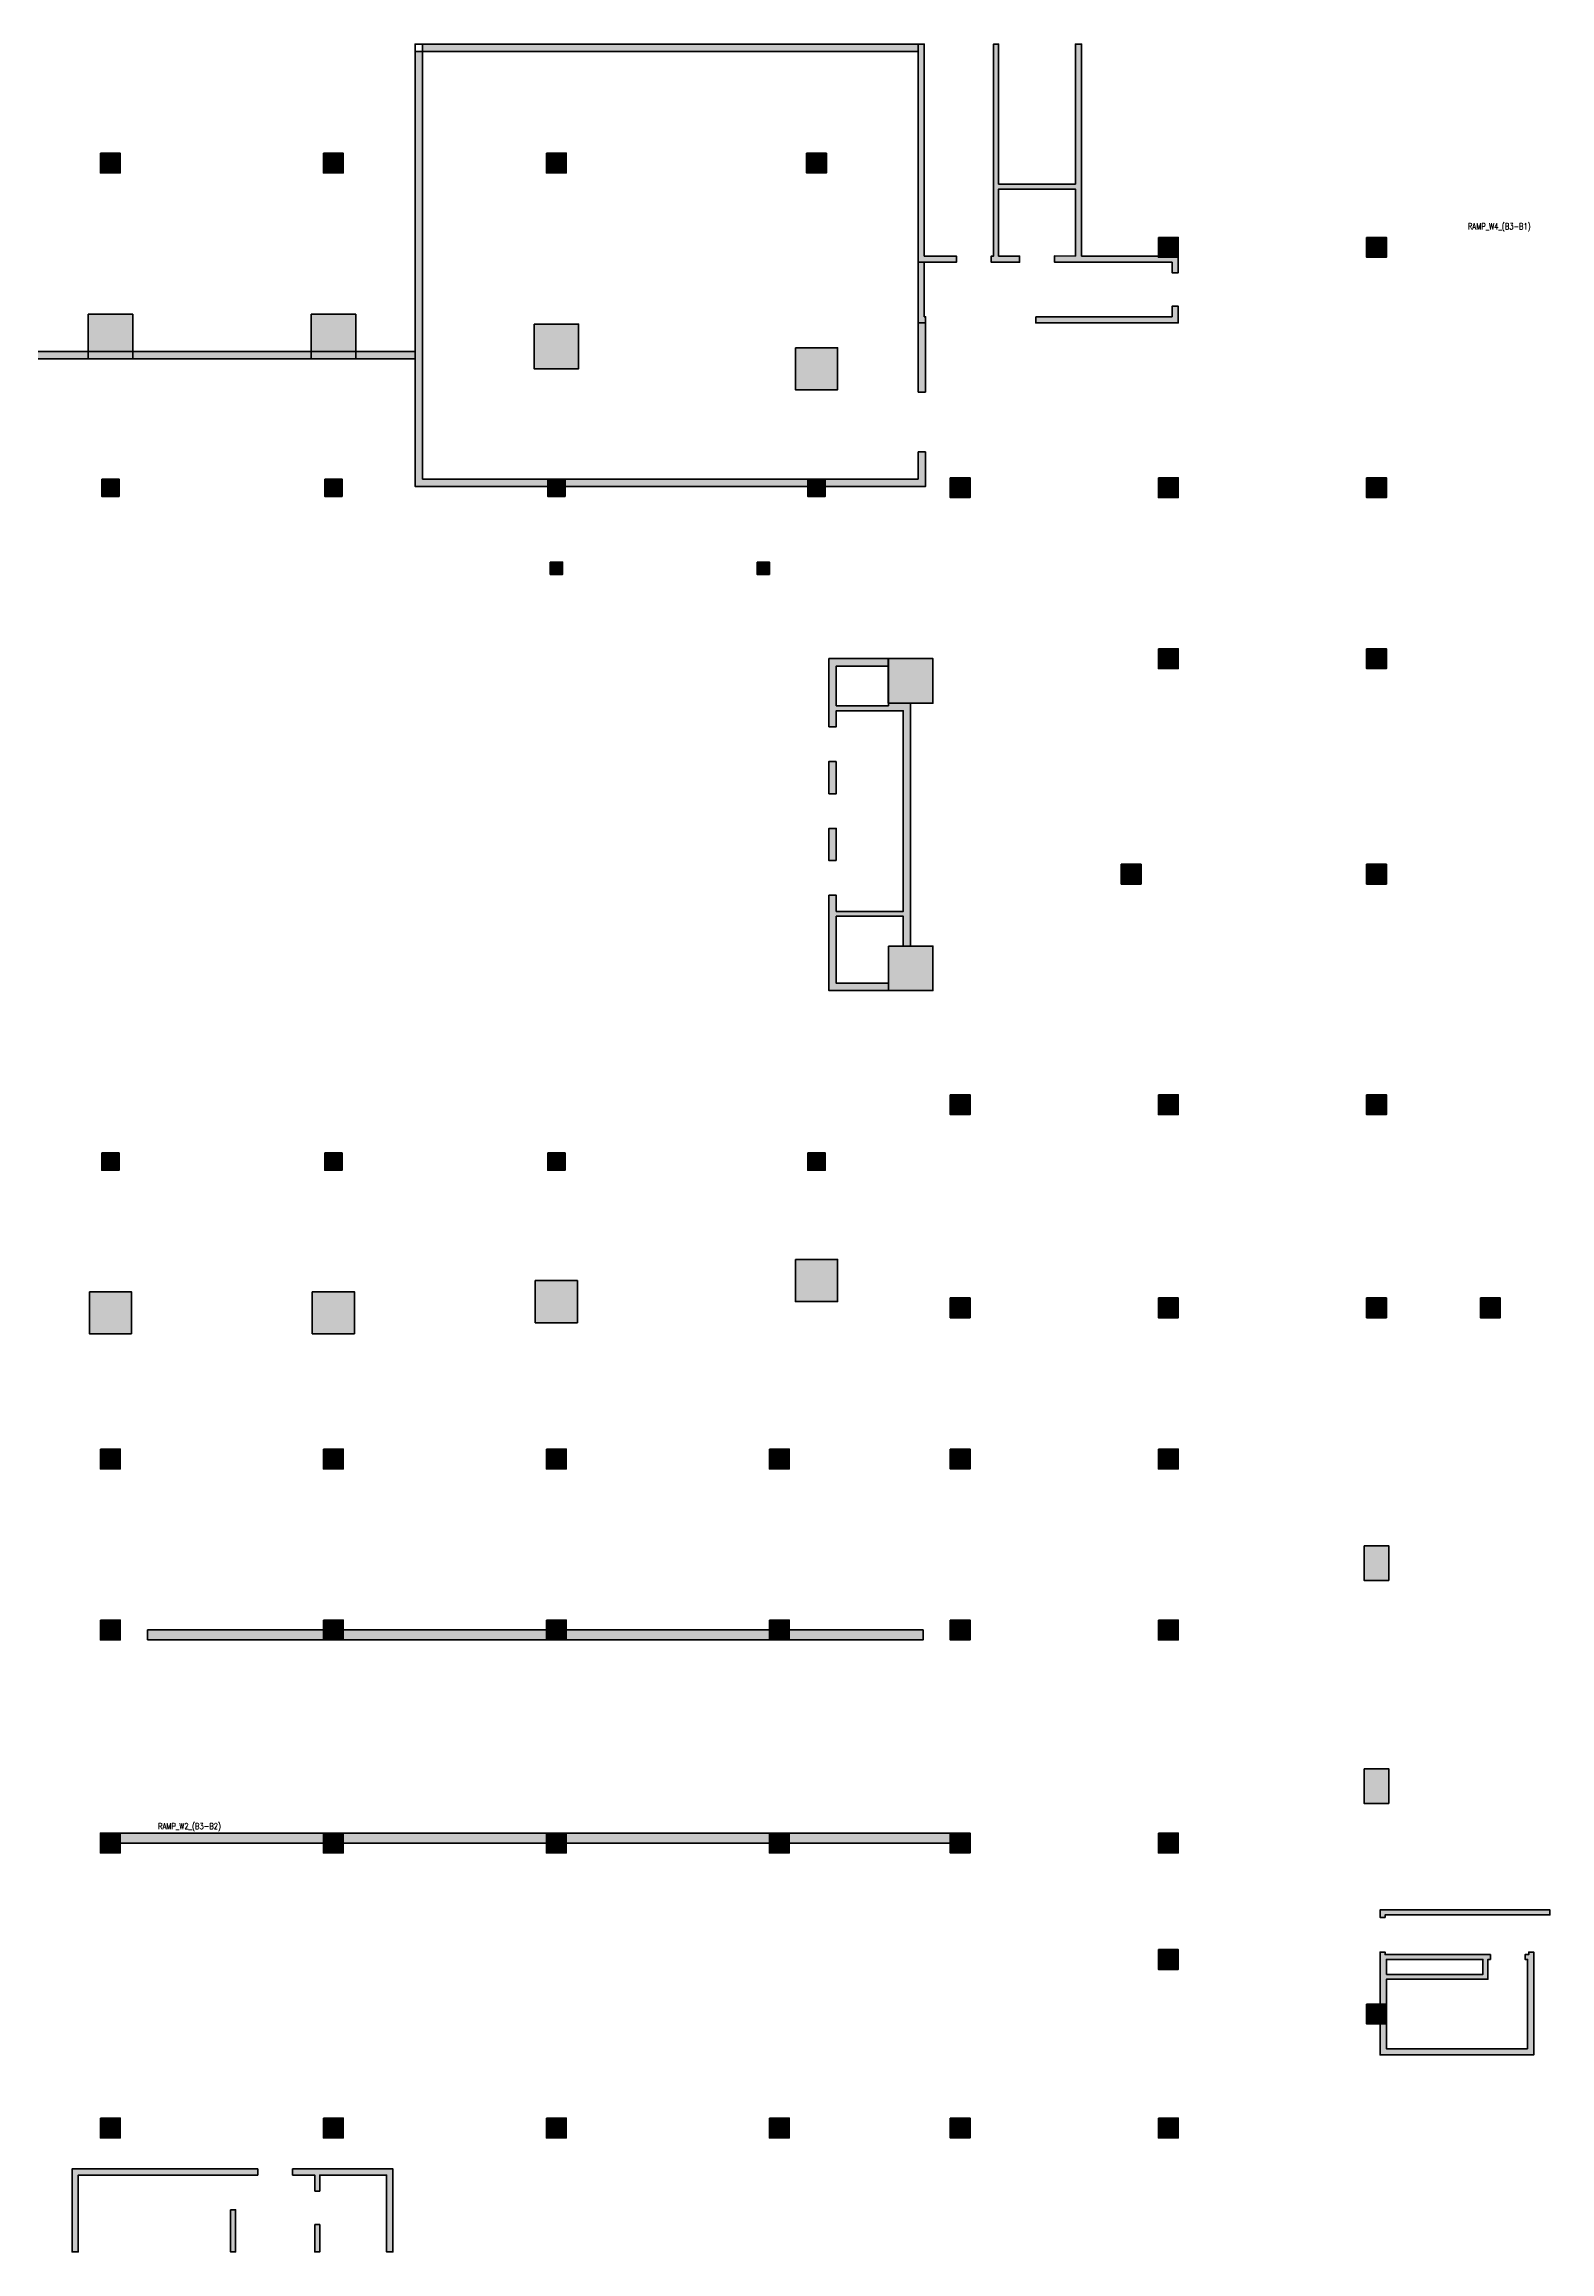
# Model space of a CAD drawing. Header units: millimetres. Extents: x -2800 to 233965, y -10798 to 95800.
# Drawn here: x 52026 to 112800, y 400 to 89500 of the extents above; entities that cross this region are included whole.
import ezdxf

# ---------------------------------------------------------------- set-up
doc = ezdxf.new("R2010")
doc.units = ezdxf.units.MM
doc.layers.get('Defpoints').update_dxf_attribs({"color": 151, "lineweight": 9})
for name, color, linetype, lineweight in [('C1', 20, 'Continuous', 35), ('NDC_S-COLUMN', 4, 'Continuous', 40), ('NDC_S_HATCH COLUMN AND WALL', 251, 'Continuous', 13), ('PD_B1F_Col|PD_B1F_Col|POD_Core wall_12(B3-B1)$0$NDC_S_WALL', 6, 'Continuous', 35), ('POD_Core wall_1(B3-B2)$0$NDC_S_HATCH COLUMN AND WALL', 251, 'Continuous', 13), ('POD_Core wall_1(B3-B2)$0$NDC_S_WALL', 6, 'Continuous', 35), ('POD_Core wall_22(B2)$0$NDC_S_HATCH COLUMN AND WALL', 251, 'Continuous', 13), ('POD_Core wall_22(B2)$0$NDC_S_WALL', 6, 'Continuous', 35), ('Ramp wall 2(B3-B1)$0$$0$NDC_S_WALL', 6, 'Continuous', 35), ('Ramp wall 2(B3-B1)$0$NDC_S_HATCH COLUMN AND WALL', 251, 'Continuous', 13), ('Ramp wall 3(B3-B1)$0$NDC_S_HATCH COLUMN AND WALL', 251, 'Continuous', 13), ('Ramp wall 3(B3-B1)$0$NDC_S_WALL', 6, 'Continuous', 35)]:
    doc.layers.add(name, color=color, linetype=linetype, lineweight=lineweight)
doc.styles.add('Ramp wall 2(B3-B1)$0$NDC_BAR 2', font='romans.shx', dxfattribs={"width": 0.8})
doc.styles.add('Ramp wall 4(B3-B1)$0$NDC_BAR 2', font='romans.shx', dxfattribs={"width": 0.8})

# ---------------------------------------------------------------- blocks, each defined once
blk = doc.blocks.new('cot')
at = {"layer": 'NDC_S_HATCH COLUMN AND WALL', "ltscale": 0.005}
h = blk.add_hatch(color=256, dxfattribs=at)
h.dxf.hatch_style = 1
h.paths.add_polyline_path([(-0.5, 0.5), (0.5, 0.5), (0.5, -0.5), (-0.5, -0.5)])
at = {"layer": 'NDC_S-COLUMN', "ltscale": 0.005}
blk.add_lwpolyline([(-0.5, 0.5), (0.5, 0.5), (0.5, -0.5), (-0.5, -0.5)], close=True, dxfattribs=at)

msp = doc.modelspace()

# ---------------------------------------------------------------- hatches: boundary and pattern name
at = {"layer": 'NDC_S_HATCH COLUMN AND WALL', "ltscale": 200}
h = msp.add_hatch(color=256, dxfattribs=at)
h.dxf.hatch_style = 1
h.paths.add_polyline_path([(93900, 89500), (93900, 80950), (97000, 80950), (97000, 80900), (97800, 80900), (97800, 80275), (97550, 80275), (97550, 80700), (92800, 80704), (92800, 80954), (93650, 80950), (93650, 83650), (90550, 83650), (90550, 80950), (91400, 80950), (91400, 80700), (90250, 80700), (90250, 80950), (90350, 80950), (90350, 89500), (90550, 89500), (90550, 83850), (93650, 83850), (93650, 89500)])
h.paths.add_polyline_path([(92050, 78500), (92050, 78250), (97800, 78250), (97800, 78925), (97550, 78925), (97550, 78500)])
h.paths.add_polyline_path([(87550, 80950), (87550, 89500), (87300, 89500), (87300, 78250), (87600, 78250), (87600, 78500), (87550, 78500), (87550, 80700), (88850, 80700), (88850, 80950)])
h = msp.add_hatch(color=256, dxfattribs=at)
h.dxf.hatch_style = 1
h.paths.add_polyline_path([(72450, 68600), (72950, 68600), (72950, 68100), (72450, 68100)])
h = msp.add_hatch(color=256, dxfattribs=at)
h.dxf.hatch_style = 1
h.paths.add_polyline_path([(80800, 68600), (81300, 68600), (81300, 68100), (80800, 68100)])
h = msp.add_hatch(color=256, dxfattribs=at)
h.dxf.hatch_style = 1
h.paths.add_polyline_path([(87000, 62900), (86100, 62900), (86100, 62800), (84000, 62800), (84000, 64400), (86100, 64400), (86100, 64700), (83700, 64700), (83700, 61950), (84000, 61950), (84000, 62600), (86700, 62600), (86700, 54500), (84000, 54500), (84000, 55150), (83700, 55150), (83700, 51300), (86102, 51300), (86102, 51600), (84000, 51600), (84000, 54300), (86700, 54300), (86700, 53102), (87000, 53102)])
h = msp.add_hatch(color=256, dxfattribs=at)
h.dxf.hatch_style = 1
h.paths.add_polyline_path([(84000, 56550), (84000, 57850), (83700, 57850), (83700, 56550)])
h.paths.add_polyline_path([(84000, 60550), (84000, 59250), (83700, 59250), (83700, 60550)])
h = msp.add_hatch(color=251, dxfattribs=at)
h.dxf.hatch_style = 1
h.paths.add_polyline_path([(112600, 14000), (112800, 14000), (112800, 14200), (105950, 14200), (105950, 13900), (106150, 13900), (106150, 14000)])
h = msp.add_hatch(color=251, dxfattribs=at)
h.dxf.hatch_style = 1
h.paths.add_polyline_path([(106150, 12400), (106150, 12500), (105950, 12500), (105950, 8350), (112150, 8350), (112150, 12500), (111950, 12500), (111950, 12400), (111800, 12400), (111800, 12200), (111900, 12200), (111900, 8600), (106200, 8600), (106200, 11400), (110300, 11400), (110300, 12200), (110400, 12200), (110400, 12400)])
h.paths.add_polyline_path([(110100, 12200), (110100, 11600), (106200, 11600), (106200, 12200)], flags=16)
at = {"layer": 'POD_Core wall_1(B3-B2)$0$NDC_S_HATCH COLUMN AND WALL', "ltscale": 200}
h = msp.add_hatch(color=256, dxfattribs=at)
h.dxf.hatch_style = 1
h.paths.add_polyline_path([(87300, 89200), (87300, 89500), (67300, 89500), (67300, 89200)], flags=17)
h.paths.add_polyline_path([(67000, 89500), (67000, 89200), (67300, 89200), (67300, 89500)], flags=17)
h.paths.add_polyline_path([(87600, 73050), (87300, 73050), (87300, 71950), (67300, 71950), (67300, 89500), (67000, 89500), (67000, 71650), (87600, 71650)])
h.paths.add_polyline_path([(87300, 75450), (87600, 75450), (87600, 78500), (87550, 78500), (87550, 80700), (87300, 80700)])
at = {"layer": 'POD_Core wall_22(B2)$0$NDC_S_HATCH COLUMN AND WALL'}
h = msp.add_hatch(color=256, dxfattribs=at)
h.dxf.hatch_style = 1
h.paths.add_polyline_path([(25600, 89500), (25600, 76800), (67000, 76800), (67000, 77100), (25900, 77100), (25900, 89500)])
at = {"layer": 'Ramp wall 2(B3-B1)$0$NDC_S_HATCH COLUMN AND WALL'}
h = msp.add_hatch(color=256, dxfattribs=at)
h.dxf.hatch_style = 1
h.paths.add_polyline_path([(54300, 16900), (89400, 16900), (89400, 17300), (54300, 17300)])
h.paths.add_polyline_path([(56200, 25500), (56200, 25100), (87500, 25100), (87500, 25500)])
at = {"layer": 'Ramp wall 3(B3-B1)$0$NDC_S_HATCH COLUMN AND WALL'}
h = msp.add_hatch(color=256, dxfattribs=at)
h.dxf.hatch_style = 1
h.paths.add_polyline_path([(62950, 2850), (63150, 2850), (63150, 3500), (65850, 3500), (65850, 400), (66100, 400), (66100, 3750), (62050, 3750), (62050, 3500), (62950, 3500)])
h.paths.add_polyline_path([(62950, 1500), (62950, 400), (63150, 400), (63150, 1500)])
h.paths.add_polyline_path([(59550, 2100), (59550, 400), (59750, 400), (59750, 2100)], flags=17)
h.paths.add_polyline_path([(60650, 3750), (53150, 3750), (53150, 400), (53400, 400), (53400, 3500), (60650, 3500)])

# ---------------------------------------------------------------- linework, layer by layer
at = {"layer": 'C1', "color": 6}
msp.add_line((66100, 3500), (66100, 3750), dxfattribs=at)
at = {"layer": 'NDC_S-COLUMN', "ltscale": 0.005}
for points in [[(72450, 68600), (72950, 68600), (72950, 68100), (72450, 68100)], [(80800, 68600), (81300, 68600), (81300, 68100), (80800, 68100)]]:
    msp.add_lwpolyline(points, close=True, dxfattribs=at)
at = {"layer": 'PD_B1F_Col|PD_B1F_Col|POD_Core wall_12(B3-B1)$0$NDC_S_WALL', "ltscale": 200}
for points in [[(112600, 14000), (112600, 14000), (106150, 14000), (106150, 13900), (105950, 13900), (105950, 14200), (112800, 14200), (112800, 14000)], [(111900, 8600), (106200, 8600), (106200, 11400), (110300, 11400), (110300, 12200), (110400, 12200), (110400, 12400), (106150, 12400), (106150, 12500), (105950, 12500), (105950, 8350), (112150, 8350), (112150, 12500), (111950, 12500), (111950, 12400), (111800, 12400), (111800, 12200), (111900, 12200)], [(106200, 11600), (110100, 11600), (110100, 12200), (106200, 12200)]]:
    msp.add_lwpolyline(points, close=True, dxfattribs=at)
at = {"layer": 'POD_Core wall_1(B3-B2)$0$NDC_S_WALL'}
for p, q in [((67000, 89500), (87300, 89500)), ((67000, 89200), (87300, 89200))]:
    msp.add_line(p, q, dxfattribs=at)
for points in [[(87300, 73050), (87300, 71950), (67300, 71950), (67300, 89500), (67000, 89500), (67000, 71650), (87600, 71650), (87600, 73050)], [(87600, 75450), (87600, 78250), (87600, 78500), (87550, 78500), (87550, 80700), (87300, 80700), (87300, 75450)]]:
    msp.add_lwpolyline(points, dxfattribs=at)
at = {"layer": 'POD_Core wall_22(B2)$0$NDC_S_WALL', "ltscale": 10}
msp.add_lwpolyline([(25600, 89500), (25600, 76800), (67000, 76800), (67000, 77100), (25900, 77100), (25900, 89500)], close=True, dxfattribs=at)
at = {"layer": 'Ramp wall 2(B3-B1)$0$$0$NDC_S_WALL', "ltscale": 200}
for p, q in [((87600, 75450), (87300, 75450)), ((87600, 73050), (87300, 73050))]:
    msp.add_line(p, q, dxfattribs=at)
for points in [[(56200, 25100), (87500, 25100), (87500, 25500), (56200, 25500)], [(56200, 25100), (56200, 25500)]]:
    msp.add_lwpolyline(points, dxfattribs=at)
msp.add_lwpolyline([(54300, 16900), (89400, 16900), (89400, 17300), (54300, 17300)], close=True, dxfattribs=at)
at = {"layer": 'Ramp wall 3(B3-B1)$0$NDC_S_WALL', "ltscale": 200}
for points in [[(87550, 78500), (87600, 78500), (87600, 78250), (87300, 78250), (87300, 89500), (87550, 89500), (87550, 80950), (88850, 80950), (88850, 80700), (87550, 80700)], [(92050, 78500), (97550, 78500), (97550, 78925), (97800, 78925), (97800, 78250), (92050, 78250)], [(83700, 61950), (83700, 64700), (86100, 64700), (86100, 62900), (87000, 62900), (87000, 53102), (86700, 53102), (86700, 54300), (84000, 54300), (84000, 51600), (86102, 51600), (86102, 51300), (83700, 51300), (83700, 55150), (84000, 55150), (84000, 54500), (86700, 54500), (86700, 62600), (84000, 62600), (84000, 61950)], [(84000, 60550), (84000, 59250), (83700, 59250), (83700, 60550)], [(84000, 56550), (84000, 57850), (83700, 57850), (83700, 56550)], [(60650, 3750), (53150, 3750), (53150, 400), (53400, 400), (53400, 3500), (60650, 3500)], [(59550, 2100), (59550, 400), (59750, 400), (59750, 2100)]]:
    msp.add_lwpolyline(points, close=True, dxfattribs=at)
for points in [[(93650, 80950), (93650, 83650), (90550, 83650), (90550, 80950), (91400, 80950), (91400, 80700), (90250, 80700), (90250, 80950), (90350, 80950), (90350, 89500), (90550, 89500), (90550, 83850), (93650, 83850), (93650, 89500), (93900, 89500), (93900, 80950)], [(93898, 80950), (97000, 80950), (97000, 80900), (97800, 80900), (97800, 80275), (97550, 80275), (97550, 80700), (92800, 80704), (92800, 80954), (93648, 80950)], [(86100, 62900), (86100, 62800), (84000, 62800), (84000, 64400), (86100, 64400)], [(62950, 2850), (63150, 2850), (63150, 3500), (65850, 3500), (65850, 400), (66100, 400), (66100, 3750), (62050, 3750), (62050, 3500), (62950, 3500), (62950, 2850)], [(62950, 1500), (62950, 400), (63150, 400), (63150, 1500), (62950, 1500)]]:
    msp.add_lwpolyline(points, dxfattribs=at)

# ---------------------------------------------------------------- block references
at = {"layer": 'NDC_S_HATCH COLUMN AND WALL', "ltscale": 200}
for p, xscale, yscale in [((54700, 84700), 800, 800), ((63700, 84700), 800, 800), ((72700, 84701), 800, 800), ((83200, 84700), 800, 800), ((97400, 81300), 800, 800), ((105800, 81300), 800, 800), ((54700, 77700), 1800, 1800), ((63700, 77700), 1800, 1800), ((72700, 77300), 1800, 1800), ((83200, 76400), 1700, 1700), ((54700, 71600), 700, 700), ((63700, 71600), 700, 700), ((72700, 71600), 700, 700), ((83200, 71600), 700, 700), ((89000, 71600), 800, 800), ((97400, 71600), 800, 800), ((105800, 71600), 800, 800), ((97400, 64700), 800, 800), ((105800, 64700), 800, 800), ((86998, 63800), 1800, 1800), ((95900, 56000), 800, 800), ((105800, 56000), 800, 800), ((87000, 52202), 1800, 1800), ((89000, 46700), 800, 800), ((97400, 46700), 800, 800), ((105800, 46700), 800, 800), ((54700, 44400), 700, 700), ((63700, 44400), 700, 700), ((72700, 44400), 700, 700), ((83200, 44400), 700, 700), ((83200, 39600), 1700, 1700), ((72700, 38750), 1700, 1700), ((54700, 38300), 1700, 1700), ((63700, 38300), 1700, 1700), ((89000, 38500), 800, 800), ((97400, 38500), 800, 800), ((105800, 38500), 800, 800), ((110400, 38500), 800, 800), ((54700, 32400), 800, 800), ((63700, 32400), 800, 800), ((72700, 32400), 800, 800), ((81700, 32400), 800, 800), ((89000, 32400), 800, 800), ((97400, 32400), 800, 800), ((105800, 28200), 1000, 1400), ((54700, 25500), 800, 800), ((63700, 25500), 800, 800), ((72700, 25500), 800, 800), ((81700, 25500), 800, 800), ((89000, 25500), 800, 800), ((97400, 25500), 800, 800), ((105800, 19200), 1000, 1400), ((54700, 16900), 800, 800), ((63700, 16900), 800, 800), ((72700, 16900), 800, 800), ((81700, 16900), 800, 800), ((89000, 16900), 800, 800), ((97400, 16900), 800, 800), ((97400, 12200), 800, 800), ((105800, 10000), 800, 800), ((54700, 5400), 800, 800), ((63700, 5400), 800, 800), ((72700, 5400), 800, 800), ((81700, 5400), 800, 800), ((89000, 5400), 800, 800), ((97400, 5400), 800, 800)]:
    msp.add_blockref('cot', p, dxfattribs=dict(at, xscale=xscale, yscale=yscale))

# ---------------------------------------------------------------- texts
at = {"layer": 'Defpoints', "width": 0.8}
for s, style, p in [('RAMP_W4_(B3-B1)', 'Ramp wall 4(B3-B1)$0$NDC_BAR 2', (109491, 82023)), ('RAMP_W2_(B3-B2)', 'Ramp wall 2(B3-B1)$0$NDC_BAR 2', (56624, 17455))]:
    msp.add_text(s, height=250, dxfattribs=dict(at, style=style)).set_placement(p)

doc.saveas('drawing.dxf')
